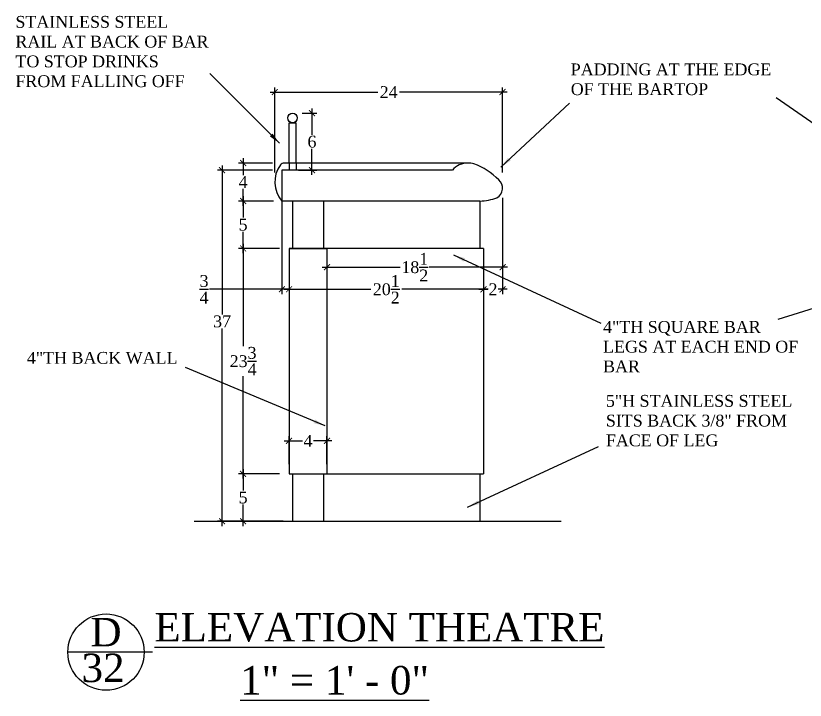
# Model space of a CAD drawing. Header units: inches. Extents: x -8 to 7069, y -18 to 1274.
# Drawn here: x 6819.4 to 6902.6, y 1142.1 to 1214.2 of the extents above; entities that cross this region are included whole.
import ezdxf

# ---------------------------------------------------------------- set-up
doc = ezdxf.new("R2010")
doc.units = ezdxf.units.IN
doc.header["$MEASUREMENT"] = 0
doc.layers.add('VIEWPORT', color=7, linetype='Continuous')
doc.styles.add('BOOKMAN', font='BOOKOS.TTF')
doc.dimstyles.new('SACHI-1', dxfattribs={"dimtxt": 1.25, "dimasz": 0.625, "dimexe": 0.5, "dimexo": 1, "dimgap": 0.09, "dimtad": 0, "dimtih": 1, "dimtoh": 1, "dimdec": 5, "dimzin": 3, "dimdsep": 46, "dimlunit": 5, "dimtxsty": 'BOOKMAN', "dimblk": 'ARCHTICK', "dimcen": 0, "dimdle": 0.5, "dimclrd": 5, "dimclre": 5, "dimclrt": 5, "dimadec": 1, "dimazin": 0, "dimtfac": 1, "dimtdec": 5, "dimtofl": 0, "dimtmove": 0, "dimatfit": 3, "dimfxl": 0, "dimtolj": 1, "dimtzin": 0, "dimarcsym": 0})

# ---------------------------------------------------------------- blocks, each defined once
blk = doc.blocks.new('_ARCHTICK')
at = {"color": 0, "linetype": 'ByBlock', "const_width": 0.15}
blk.add_lwpolyline([(-0.5, -0.5), (0.5, 0.5)], dxfattribs=at)
blk = doc.blocks.new('*D398')
at = {"layer": 'Defpoints', "color": 0}
for p in [(6848.56, 1203.912), (6848.185, 1197.912), (6850.601, 1197.912)]:
    blk.add_point(p, dxfattribs=at)
at = {"layer": 'VIEWPORT', "color": 5, "lineweight": -2}
for p, q in [((6850.601, 1204.412), (6850.601, 1201.649)), ((6849.56, 1203.912), (6851.101, 1203.912)), ((6850.601, 1197.412), (6850.601, 1200.174)), ((6849.185, 1197.912), (6851.101, 1197.912))]:
    blk.add_line(p, q, dxfattribs=at)
at = {"layer": 'VIEWPORT', "color": 5, "lineweight": -2, "xscale": 0.625, "yscale": 0.625, "zscale": 0.625}
for p, rotation in [((6850.601, 1203.912), 90), ((6850.601, 1197.912), 270)]:
    blk.add_blockref('_ARCHTICK', p, dxfattribs=dict(at, rotation=rotation))
at = {"layer": 'VIEWPORT', "color": 5, "insert": (6850.601, 1200.912), "char_height": 1.25, "attachment_point": 5, "style": 'BOOKMAN'}
blk.add_mtext('\\A1;6', dxfattribs=at)
blk = doc.blocks.new('*D399')
at = {"layer": 'Defpoints', "color": 0}
for p in [(6847.435, 1198.661), (6843.345, 1194.662), (6847.56, 1194.662)]:
    blk.add_point(p, dxfattribs=at)
at = {"layer": 'VIEWPORT', "color": 5, "lineweight": -2}
for p, q in [((6843.345, 1199.161), (6843.345, 1197.377)), ((6846.435, 1198.661), (6842.845, 1198.661)), ((6843.345, 1194.162), (6843.345, 1195.947)), ((6846.56, 1194.662), (6842.845, 1194.662))]:
    blk.add_line(p, q, dxfattribs=at)
at = {"layer": 'VIEWPORT', "color": 5, "lineweight": -2, "xscale": 0.625, "yscale": 0.625, "zscale": 0.625}
for p, rotation in [((6843.345, 1198.661), 90), ((6843.345, 1194.662), 270)]:
    blk.add_blockref('_ARCHTICK', p, dxfattribs=dict(at, rotation=rotation))
at = {"layer": 'VIEWPORT', "color": 5, "insert": (6843.345, 1196.662), "char_height": 1.25, "attachment_point": 5, "style": 'BOOKMAN'}
blk.add_mtext('\\A1;4', dxfattribs=at)
blk = doc.blocks.new('*D400')
at = {"layer": 'Defpoints', "color": 0}
for p in [(6847.56, 1194.662), (6843.345, 1189.662), (6848.185, 1189.662)]:
    blk.add_point(p, dxfattribs=at)
at = {"layer": 'VIEWPORT', "color": 5, "lineweight": -2}
for p, q in [((6843.345, 1195.162), (6843.345, 1192.91)), ((6846.56, 1194.662), (6842.845, 1194.662)), ((6843.345, 1189.162), (6843.345, 1191.414)), ((6847.185, 1189.662), (6842.845, 1189.662))]:
    blk.add_line(p, q, dxfattribs=at)
at = {"layer": 'VIEWPORT', "color": 5, "lineweight": -2, "xscale": 0.625, "yscale": 0.625, "zscale": 0.625}
for p, rotation in [((6843.345, 1194.662), 90), ((6843.345, 1189.662), 270)]:
    blk.add_blockref('_ARCHTICK', p, dxfattribs=dict(at, rotation=rotation))
at = {"layer": 'VIEWPORT', "color": 5, "insert": (6843.345, 1192.162), "char_height": 1.25, "attachment_point": 5, "style": 'BOOKMAN'}
blk.add_mtext('\\A1;5', dxfattribs=at)
blk = doc.blocks.new('*D401')
at = {"layer": 'Defpoints', "color": 0}
for p in [(6848.185, 1189.662), (6843.345, 1165.912), (6848.185, 1165.912)]:
    blk.add_point(p, dxfattribs=at)
at = {"layer": 'VIEWPORT', "color": 5, "lineweight": -2}
for p, q in [((6843.345, 1190.162), (6843.345, 1179.379)), ((6847.185, 1189.662), (6842.845, 1189.662)), ((6843.345, 1165.412), (6843.345, 1176.195)), ((6847.185, 1165.912), (6842.845, 1165.912))]:
    blk.add_line(p, q, dxfattribs=at)
at = {"layer": 'VIEWPORT', "color": 5, "lineweight": -2, "xscale": 0.625, "yscale": 0.625, "zscale": 0.625}
for p, rotation in [((6843.345, 1189.662), 90), ((6843.345, 1165.912), 270)]:
    blk.add_blockref('_ARCHTICK', p, dxfattribs=dict(at, rotation=rotation))
at = {"layer": 'VIEWPORT', "color": 5, "insert": (6843.345, 1177.787), "char_height": 1.25, "attachment_point": 5, "style": 'BOOKMAN'}
blk.add_mtext('\\A1;23{\\H1.000000x;\\S3/4;}', dxfattribs=at)
blk = doc.blocks.new('*D402')
at = {"layer": 'Defpoints', "color": 0}
for p in [(6848.185, 1165.912), (6843.345, 1160.912), (6848.56, 1160.912)]:
    blk.add_point(p, dxfattribs=at)
at = {"layer": 'VIEWPORT', "color": 5, "lineweight": -2}
for p, q in [((6847.185, 1165.912), (6842.845, 1165.912)), ((6843.345, 1166.412), (6843.345, 1164.16)), ((6843.345, 1160.412), (6843.345, 1162.664)), ((6847.56, 1160.912), (6842.845, 1160.912))]:
    blk.add_line(p, q, dxfattribs=at)
at = {"layer": 'VIEWPORT', "color": 5, "lineweight": -2, "xscale": 0.625, "yscale": 0.625, "zscale": 0.625}
for p, rotation in [((6843.345, 1165.912), 90), ((6843.345, 1160.912), 270)]:
    blk.add_blockref('_ARCHTICK', p, dxfattribs=dict(at, rotation=rotation))
at = {"layer": 'VIEWPORT', "color": 5, "insert": (6843.345, 1163.412), "char_height": 1.25, "attachment_point": 5, "style": 'BOOKMAN'}
blk.add_mtext('\\A1;5', dxfattribs=at)
blk = doc.blocks.new('*D403')
at = {"layer": 'Defpoints', "color": 0}
for p in [(6870.685, 1206.142), (6846.685, 1196.666), (6870.685, 1196.662)]:
    blk.add_point(p, dxfattribs=at)
at = {"layer": 'VIEWPORT', "color": 5, "lineweight": -2}
for p, q in [((6846.685, 1197.666), (6846.685, 1206.642)), ((6870.685, 1197.662), (6870.685, 1206.642)), ((6846.185, 1206.142), (6857.547, 1206.142)), ((6871.185, 1206.142), (6859.823, 1206.142))]:
    blk.add_line(p, q, dxfattribs=at)
at = {"layer": 'VIEWPORT', "color": 5, "lineweight": -2, "xscale": 0.625, "yscale": 0.625, "zscale": 0.625, "rotation": 180}
blk.add_blockref('_ARCHTICK', (6846.685, 1206.142), dxfattribs=at)
at = {"layer": 'VIEWPORT', "color": 5, "lineweight": -2, "xscale": 0.625, "yscale": 0.625, "zscale": 0.625}
blk.add_blockref('_ARCHTICK', (6870.685, 1206.142), dxfattribs=at)
at = {"layer": 'VIEWPORT', "color": 5, "insert": (6858.685, 1206.142), "char_height": 1.25, "attachment_point": 5, "style": 'BOOKMAN'}
blk.add_mtext('\\A1;24', dxfattribs=at)
blk = doc.blocks.new('*D404')
at = {"layer": 'Defpoints', "color": 0}
for p in [(6847.435, 1195.912), (6848.185, 1189.662), (6848.185, 1185.361)]:
    blk.add_point(p, dxfattribs=at)
at = {"layer": 'VIEWPORT', "color": 5, "lineweight": -2}
for p, q in [((6847.435, 1194.912), (6847.435, 1184.861)), ((6848.185, 1188.662), (6848.185, 1184.861)), ((6847.435, 1185.361), (6839.806, 1185.361)), ((6848.185, 1185.361), (6846.935, 1185.361))]:
    blk.add_line(p, q, dxfattribs=at)
at = {"layer": 'VIEWPORT', "color": 5, "lineweight": -2, "xscale": 0.625, "yscale": 0.625, "zscale": 0.625, "rotation": 180}
blk.add_blockref('_ARCHTICK', (6847.435, 1185.361), dxfattribs=at)
at = {"layer": 'VIEWPORT', "color": 5, "lineweight": -2, "xscale": 0.625, "yscale": 0.625, "zscale": 0.625}
blk.add_blockref('_ARCHTICK', (6848.185, 1185.361), dxfattribs=at)
at = {"layer": 'VIEWPORT', "color": 5, "insert": (6839.229, 1185.361), "char_height": 1.25, "attachment_point": 5, "style": 'BOOKMAN'}
blk.add_mtext('\\A1;{\\H1.000000x;\\S3/4;}', dxfattribs=at)
blk = doc.blocks.new('*D405')
at = {"layer": 'Defpoints', "color": 0}
for p in [(6848.185, 1189.662), (6868.685, 1189.662), (6868.685, 1185.361)]:
    blk.add_point(p, dxfattribs=at)
at = {"layer": 'VIEWPORT', "color": 5, "lineweight": -2}
for p, q in [((6848.185, 1188.662), (6848.185, 1184.861)), ((6868.685, 1188.662), (6868.685, 1184.861)), ((6847.685, 1185.361), (6856.797, 1185.361)), ((6869.185, 1185.361), (6860.073, 1185.361))]:
    blk.add_line(p, q, dxfattribs=at)
at = {"layer": 'VIEWPORT', "color": 5, "lineweight": -2, "xscale": 0.625, "yscale": 0.625, "zscale": 0.625, "rotation": 180}
blk.add_blockref('_ARCHTICK', (6848.185, 1185.361), dxfattribs=at)
at = {"layer": 'VIEWPORT', "color": 5, "lineweight": -2, "xscale": 0.625, "yscale": 0.625, "zscale": 0.625}
blk.add_blockref('_ARCHTICK', (6868.685, 1185.361), dxfattribs=at)
at = {"layer": 'VIEWPORT', "color": 5, "insert": (6858.435, 1185.361), "char_height": 1.25, "attachment_point": 5, "style": 'BOOKMAN'}
blk.add_mtext('\\A1;20{\\H1.000000x;\\S1/2;}', dxfattribs=at)
blk = doc.blocks.new('*D406')
at = {"layer": 'Defpoints', "color": 0}
for p in [(6870.685, 1195.912), (6868.685, 1189.662), (6870.685, 1185.361)]:
    blk.add_point(p, dxfattribs=at)
at = {"layer": 'VIEWPORT', "color": 5, "lineweight": -2}
for p, q in [((6870.685, 1194.912), (6870.685, 1184.861)), ((6868.685, 1188.662), (6868.685, 1184.861)), ((6868.185, 1185.361), (6869.139, 1185.361)), ((6871.185, 1185.361), (6870.231, 1185.361))]:
    blk.add_line(p, q, dxfattribs=at)
at = {"layer": 'VIEWPORT', "color": 5, "lineweight": -2, "xscale": 0.625, "yscale": 0.625, "zscale": 0.625, "rotation": 180}
blk.add_blockref('_ARCHTICK', (6868.685, 1185.361), dxfattribs=at)
at = {"layer": 'VIEWPORT', "color": 5, "lineweight": -2, "xscale": 0.625, "yscale": 0.625, "zscale": 0.625}
blk.add_blockref('_ARCHTICK', (6870.685, 1185.361), dxfattribs=at)
at = {"layer": 'VIEWPORT', "color": 5, "insert": (6869.685, 1185.361), "char_height": 1.25, "attachment_point": 5, "style": 'BOOKMAN'}
blk.add_mtext('\\A1;2', dxfattribs=at)
blk = doc.blocks.new('*D407')
at = {"layer": 'Defpoints', "color": 0}
for p in [(6852.185, 1169.386), (6848.185, 1165.912), (6852.185, 1165.912)]:
    blk.add_point(p, dxfattribs=at)
at = {"layer": 'VIEWPORT', "color": 5, "lineweight": -2}
for p, q in [((6847.685, 1169.386), (6849.608, 1169.386)), ((6848.185, 1166.912), (6848.185, 1169.886)), ((6852.685, 1169.386), (6850.762, 1169.386)), ((6852.185, 1166.912), (6852.185, 1169.886))]:
    blk.add_line(p, q, dxfattribs=at)
at = {"layer": 'VIEWPORT', "color": 5, "lineweight": -2, "xscale": 0.625, "yscale": 0.625, "zscale": 0.625, "rotation": 180}
blk.add_blockref('_ARCHTICK', (6848.185, 1169.386), dxfattribs=at)
at = {"layer": 'VIEWPORT', "color": 5, "lineweight": -2, "xscale": 0.625, "yscale": 0.625, "zscale": 0.625}
blk.add_blockref('_ARCHTICK', (6852.185, 1169.386), dxfattribs=at)
at = {"layer": 'VIEWPORT', "color": 5, "insert": (6850.185, 1169.386), "char_height": 1.25, "attachment_point": 5, "style": 'BOOKMAN'}
blk.add_mtext('\\A1;4', dxfattribs=at)
blk = doc.blocks.new('*D408')
at = {"layer": 'Defpoints', "color": 0}
for p in [(6847.435, 1197.912), (6841.128, 1160.912), (6847.435, 1160.912)]:
    blk.add_point(p, dxfattribs=at)
at = {"layer": 'VIEWPORT', "color": 5, "lineweight": -2}
for p, q in [((6841.128, 1198.412), (6841.128, 1182.716)), ((6846.435, 1197.912), (6840.628, 1197.912)), ((6841.128, 1160.412), (6841.128, 1181.219)), ((6846.435, 1160.912), (6840.628, 1160.912))]:
    blk.add_line(p, q, dxfattribs=at)
at = {"layer": 'VIEWPORT', "color": 5, "lineweight": -2, "xscale": 0.625, "yscale": 0.625, "zscale": 0.625}
for p, rotation in [((6841.128, 1197.912), 90), ((6841.128, 1160.912), 270)]:
    blk.add_blockref('_ARCHTICK', p, dxfattribs=dict(at, rotation=rotation))
at = {"layer": 'VIEWPORT', "color": 5, "insert": (6841.128, 1181.967), "char_height": 1.25, "attachment_point": 5, "style": 'BOOKMAN'}
blk.add_mtext('\\A1;37', dxfattribs=at)
blk = doc.blocks.new('*D410')
at = {"layer": 'Defpoints', "color": 0}
for p in [(6870.697, 1196.005), (6852.185, 1189.662), (6870.697, 1187.691)]:
    blk.add_point(p, dxfattribs=at)
at = {"layer": 'VIEWPORT', "color": 5, "lineweight": -2}
for p, q in [((6870.697, 1195.005), (6870.697, 1187.191)), ((6852.185, 1188.662), (6852.185, 1187.191)), ((6851.685, 1187.691), (6859.91, 1187.691)), ((6871.197, 1187.691), (6862.971, 1187.691))]:
    blk.add_line(p, q, dxfattribs=at)
at = {"layer": 'VIEWPORT', "color": 5, "lineweight": -2, "xscale": 0.625, "yscale": 0.625, "zscale": 0.625, "rotation": 180}
blk.add_blockref('_ARCHTICK', (6852.185, 1187.691), dxfattribs=at)
at = {"layer": 'VIEWPORT', "color": 5, "lineweight": -2, "xscale": 0.625, "yscale": 0.625, "zscale": 0.625}
blk.add_blockref('_ARCHTICK', (6870.697, 1187.691), dxfattribs=at)
at = {"layer": 'VIEWPORT', "color": 5, "insert": (6861.441, 1187.691), "char_height": 1.25, "attachment_point": 5, "style": 'BOOKMAN'}
blk.add_mtext('\\A1;18{\\H1.000000x;\\S1/2;}', dxfattribs=at)

msp = doc.modelspace()

# ---------------------------------------------------------------- linework, layer by layer
msp.add_line((6833.786211, 1147.117498), (6824.873865, 1147.117498))
msp.add_circle((6828.89607, 1147.117498), 4.022205)
at = {"layer": 'VIEWPORT'}
for p, q in [((6848.184946, 1198.661429), (6848.184946, 1202.911854)), ((6848.184946, 1202.911854), (6848.934946, 1202.911854)), ((6848.934946, 1198.661429), (6848.934946, 1202.911854)), ((6848.559946, 1194.661854), (6848.559946, 1189.661854)), ((6868.309946, 1194.661854), (6868.309946, 1189.661854)), ((6848.184946, 1189.661854), (6848.184946, 1165.911854)), ((6868.684946, 1189.661854), (6848.184946, 1189.661854)), ((6848.184946, 1189.661854), (6852.184946, 1189.661854)), ((6868.684946, 1189.661854), (6868.684946, 1165.911854)), ((6848.184946, 1165.911854), (6868.684946, 1165.911854)), ((6848.559946, 1165.911854), (6848.559946, 1160.911854)), ((6868.309946, 1165.911854), (6868.309946, 1160.911854)), ((6838.17365, 1160.911854), (6876.880933, 1160.911854))]:
    msp.add_line(p, q, dxfattribs=at)
at = {"layer": 'VIEWPORT', "color": 4}
for p, q in [((6867.033554, 1198.661429), (6847.647786, 1198.661429)), ((6868.309946, 1194.661854), (6847.434946, 1194.661854))]:
    msp.add_line(p, q, dxfattribs=at)
at = {"layer": 'VIEWPORT', "color": 251}
for p, q in [((6848.184946, 1198.661429), (6848.184946, 1197.911854)), ((6848.934946, 1198.661429), (6848.934946, 1197.911854)), ((6865.400622, 1197.911854), (6847.434946, 1197.911854)), ((6847.434946, 1197.911854), (6847.434946, 1194.661854)), ((6851.809946, 1194.661854), (6851.809946, 1189.661854)), ((6852.184946, 1189.661854), (6852.184946, 1165.911854)), ((6851.809946, 1165.911854), (6851.809946, 1160.911854))]:
    msp.add_line(p, q, dxfattribs=at)
at = {"layer": 'VIEWPORT'}
msp.add_circle((6848.559946, 1203.411854), 0.5, dxfattribs=at)
at = {"layer": 'VIEWPORT', "color": 4}
for centre, radius, start, end in [((6849.738454, 1196.666406), 3.053585, 143.90637427, 221.03033942), ((6847.668387, 1198.161854), 0.5, 90, 142.63600474), ((6867.033554, 1196.507992), 2.153438, 72.81405134, 90), ((6865.372096, 1192.125105), 6.837798, 44.09210414, 70.36449339), ((6869.557544, 1196.004659), 1.139248, 298.69657138, 50.43743533), ((6868.099052, 1200.623734), 5.965609, 272.02592359, 289.6443896)]:
    msp.add_arc(centre, radius, start, end, dxfattribs=at)
at = {"layer": 'VIEWPORT', "color": 251}
msp.add_arc((6867.033554, 1196.507992), 2.153438, 90, 139.31372241, dxfattribs=at)

# ---------------------------------------------------------------- texts
at = {"char_height": 3, "attachment_point": 1, "style": 'BOOKMAN'}
for s, insert, width in [('{\\LELEVATION THEATRE}', (6833.992261, 1151.243172), 108.93518701), ('D', (6827.265354, 1150.725809), 3.28446423), ('32', (6826.316732, 1146.963537), 3.28446423), ('{\\L1" = 1\' - 0"}', (6843.034243, 1145.653134), 113.74768701)]:
    msp.add_mtext(s, dxfattribs=dict(at, insert=insert, width=width))
at = {"layer": 'VIEWPORT', "char_height": 1.25, "attachment_point": 1, "style": 'BOOKMAN'}
for s, insert, width in [('STAINLESS STEEL RAIL AT BACK OF BAR TO STOP DRINKS FROM FALLING OFF', (6819.350097, 1214.168371), 20.59619325), ('PADDING AT THE EDGE OF THE BARTOP', (6877.882114, 1209.159577), 22.18131222), ('4"TH SQUARE BAR LEGS AT EACH END OF BAR', (6881.291044, 1182.019103), 20.59619325), ('4"TH BACK WALL', (6820.552843, 1178.755999), 22.27767059), ('5"H STAINLESS STEEL SITS BACK 3/8" FROM FACE OF LEG', (6881.585345, 1174.227522), 22.27767059)]:
    msp.add_mtext(s, dxfattribs=dict(at, insert=insert, width=width))

# ---------------------------------------------------------------- dimensions: what is measured, and where the dimension line sits
at = {"layer": 'VIEWPORT'}
for base, p1, p2, picture, middle in [((6870.684946, 1206.1416), (6846.68487, 1196.666406), (6870.684946, 1196.661854), '*D403', (6858.684908, 1206.1416)), ((6870.696792, 1187.690708), (6852.184946, 1189.661854), (6870.696792, 1196.004659), '*D410', (6861.440869, 1187.690708)), ((6852.184946, 1169.38581), (6848.184946, 1165.911854), (6852.184946, 1165.911854), '*D407', (6850.184946, 1169.38581))]:
    dim = msp.add_linear_dim(base=base, p1=p1, p2=p2, dimstyle='SACHI-1', dxfattribs=at)
    dim.commit()
    dim.dimension.update_dxf_attribs({"geometry": picture, "text_midpoint": middle})
dim = msp.add_linear_dim(base=(6850.600937, 1197.911854), p1=(6848.559946, 1203.911854), p2=(6848.184946, 1197.911854), angle=90, dimstyle='SACHI-1', dxfattribs=at)
dim.commit()
dim.dimension.update_dxf_attribs({"geometry": '*D398', "text_midpoint": (6850.600937, 1200.911854)})
for base, p1, p2, picture, middle in [((6843.3454295, 1194.661854), (6847.4349459, 1198.6614294), (6847.5599459, 1194.661854), '*D399', (6843.3454295, 1196.6616417)), ((6843.345429, 1189.661854), (6847.559946, 1194.661854), (6848.184946, 1189.661854), '*D400', (6843.345429, 1192.161854)), ((6843.345429, 1165.911854), (6848.184946, 1189.661854), (6848.184946, 1165.911854), '*D401', (6843.345429, 1177.786854)), ((6843.345429, 1160.911854), (6848.184946, 1165.911854), (6848.559946, 1160.911854), '*D402', (6843.345429, 1163.411854))]:
    dim = msp.add_linear_dim(base=base, p1=p1, p2=p2, angle=90, dimstyle='SACHI-1', override={"dimtmove": 1}, dxfattribs=at)
    dim.commit()
    dim.dimension.update_dxf_attribs({"geometry": picture, "text_midpoint": middle})
dim = msp.add_linear_dim(base=(6841.127503, 1160.911854), p1=(6847.434946, 1197.911854), p2=(6847.434946, 1160.911854), angle=90, dimstyle='SACHI-1', dxfattribs=at)
dim.commit()
dim.dimension.update_dxf_attribs({"geometry": '*D408', "text_midpoint": (6841.127503, 1181.967145), "dimtype": 160})
dim = msp.add_linear_dim(base=(6848.184946, 1185.360606), p1=(6847.434946, 1195.911854), p2=(6848.184946, 1189.661854), dimstyle='SACHI-1', dxfattribs=at)
dim.commit()
dim.dimension.update_dxf_attribs({"geometry": '*D404', "text_midpoint": (6839.228594, 1185.360606), "dimtype": 160})
for base, p1, p2, picture, middle in [((6870.684946, 1185.360606), (6868.684946, 1189.661854), (6870.684946, 1195.911854), '*D406', (6869.684946, 1185.360606)), ((6868.684946, 1185.360606), (6848.184946, 1189.661854), (6868.684946, 1189.661854), '*D405', (6858.434946, 1185.360606))]:
    dim = msp.add_linear_dim(base=base, p1=p1, p2=p2, dimstyle='SACHI-1', override={"dimtmove": 1}, dxfattribs=at)
    dim.commit()
    dim.dimension.update_dxf_attribs({"geometry": picture, "text_midpoint": middle})

# ---------------------------------------------------------------- leaders
for points in [[(6847.185782, 1200.746203), (6839.838953, 1208.085619)], [(6870.498194, 1198.214793), (6877.745295, 1204.988552)], [(6910.044517, 1198.22033), (6899.52564, 1205.525789)], [(6865.517809, 1188.980111), (6881.042067, 1181.776104)], [(6920.076785, 1188.651786), (6899.723826, 1182.167633)], [(6852.008982, 1170.957691), (6837.268235, 1177.099104)], [(6866.996831, 1162.385977), (6880.800898, 1168.788273)]]:
    msp.add_leader(points, dimstyle='SACHI-1', override={"dimasz": 1.25, "dimgap": 0.09, "dimtad": 0, "dimclrd": 256}, dxfattribs=at)

doc.saveas('drawing.dxf')
